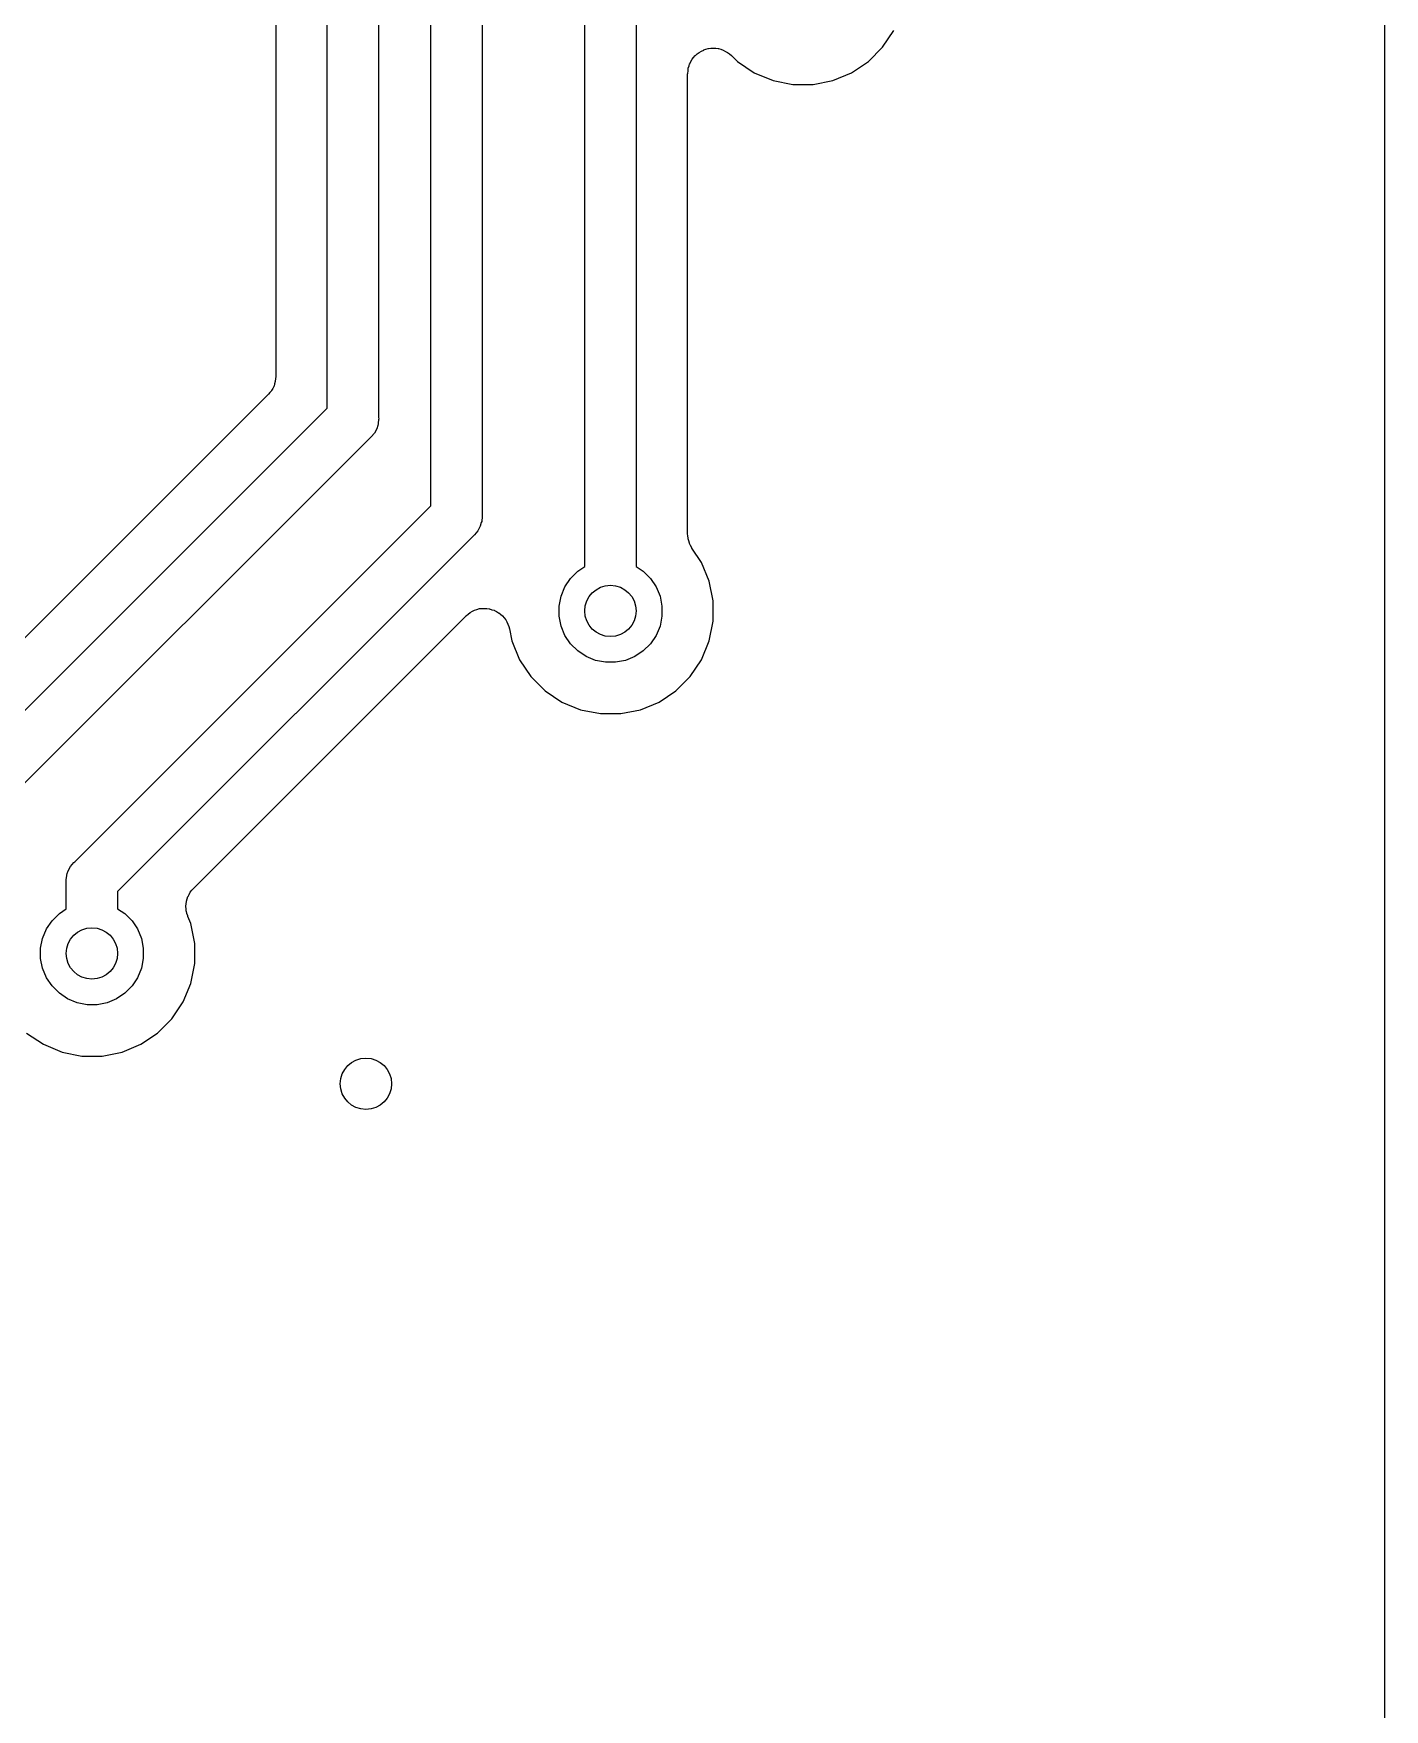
# Model space of a CAD drawing. Extents: x 49 to 143, y -158 to -38.
# Drawn here: x 137.64 to 142.9, y -129.56 to -123.04 of the extents above; entities that cross this region are included whole.
import ezdxf

# ---------------------------------------------------------------- set-up
doc = ezdxf.new("R2010")
doc.units = 0
doc.layers.add('BLACK', color=7, linetype='CONTINUOUS')

msp = doc.modelspace()

# ---------------------------------------------------------------- linework, layer by layer
at = {"layer": 'BLACK', "linetype": 'CONTINUOUS'}
for p, q in [((142.904, -38.2115), (142.904, -147.211)), ((139.39, -119.914), (139.39, -124.912)), ((139.19, -124.876), (139.19, -119.95)), ((139.79, -125.112), (139.79, -119.985)), ((139.99, -119.948), (139.99, -125.112)), ((138.787, -124.495), (138.787, -120.113)), ((138.987, -120.076), (138.987, -124.531)), ((138.587, -120.237), (138.587, -124.371)), ((140.95, -123.089), (140.994, -123.024)), ((140.203, -123.144), (140.208, -123.136)), ((140.208, -123.136), (140.214, -123.129)), ((140.208, -123.136), (140.208, -123.136)), ((140.208, -123.136), (140.208, -123.136)), ((140.214, -123.129), (140.22, -123.121)), ((140.22, -123.121), (140.22, -123.121)), ((140.22, -123.121), (140.221, -123.121)), ((140.221, -123.121), (140.228, -123.115)), ((140.228, -123.115), (140.235, -123.109)), ((140.235, -123.109), (140.236, -123.109)), ((140.236, -123.109), (140.244, -123.104)), ((140.236, -123.109), (140.236, -123.109)), ((140.244, -123.104), (140.253, -123.1)), ((140.253, -123.099), (140.262, -123.097)), ((140.253, -123.1), (140.253, -123.099)), ((140.253, -123.1), (140.253, -123.1)), ((140.262, -123.097), (140.271, -123.094)), ((140.271, -123.094), (140.272, -123.094)), ((140.272, -123.094), (140.281, -123.093)), ((140.272, -123.094), (140.272, -123.094)), ((140.281, -123.093), (140.291, -123.092)), ((140.291, -123.092), (140.291, -123.092)), ((140.291, -123.092), (140.291, -123.092)), ((140.291, -123.092), (140.301, -123.093)), ((140.301, -123.093), (140.31, -123.094)), ((140.31, -123.094), (140.31, -123.094)), ((140.31, -123.094), (140.311, -123.094)), ((140.311, -123.094), (140.32, -123.097)), ((140.32, -123.097), (140.329, -123.1)), ((140.329, -123.1), (140.329, -123.1)), ((140.329, -123.1), (140.329, -123.1)), ((140.329, -123.1), (140.338, -123.105)), ((140.338, -123.105), (140.346, -123.109)), ((140.346, -123.109), (140.346, -123.109)), ((140.346, -123.109), (140.346, -123.109)), ((140.346, -123.109), (140.354, -123.115)), ((140.354, -123.115), (140.361, -123.121)), ((140.361, -123.121), (140.385, -123.145)), ((140.895, -123.145), (140.95, -123.089)), ((140.19, -123.192), (140.191, -123.191)), ((140.19, -124.984), (140.19, -123.192)), ((140.191, -123.191), (140.192, -123.181)), ((140.191, -123.191), (140.191, -123.191)), ((140.191, -123.191), (140.191, -123.191)), ((140.191, -123.191), (140.191, -123.191)), ((140.192, -123.181), (140.193, -123.172)), ((140.193, -123.171), (140.196, -123.162)), ((140.193, -123.172), (140.193, -123.171)), ((140.193, -123.172), (140.193, -123.172)), ((140.196, -123.162), (140.198, -123.153)), ((140.198, -123.153), (140.199, -123.153)), ((140.199, -123.153), (140.203, -123.144)), ((140.199, -123.153), (140.199, -123.153)), ((140.385, -123.145), (140.45, -123.189)), ((140.45, -123.189), (140.523, -123.219)), ((140.756, -123.219), (140.829, -123.189)), ((140.829, -123.189), (140.895, -123.145)), ((140.523, -123.219), (140.6, -123.234)), ((140.6, -123.234), (140.679, -123.234)), ((140.679, -123.234), (140.756, -123.219)), ((138.587, -124.372), (138.586, -124.381)), ((138.587, -124.371), (138.587, -124.371)), ((138.587, -124.371), (138.587, -124.371)), ((138.587, -124.371), (138.587, -124.371)), ((138.587, -124.371), (138.587, -124.372)), ((138.558, -124.441), (136.074, -126.925)), ((138.564, -124.434), (138.558, -124.441)), ((138.57, -124.427), (138.564, -124.434)), ((138.575, -124.418), (138.57, -124.426)), ((138.57, -124.426), (138.57, -124.427)), ((138.57, -124.427), (138.57, -124.427)), ((138.579, -124.41), (138.575, -124.418)), ((138.58, -124.409), (138.579, -124.409)), ((138.579, -124.409), (138.579, -124.41)), ((138.582, -124.4), (138.58, -124.409)), ((138.585, -124.391), (138.582, -124.4)), ((138.586, -124.381), (138.585, -124.39)), ((138.585, -124.39), (138.585, -124.391)), ((138.585, -124.391), (138.585, -124.391)), ((136.052, -127.23), (138.787, -124.495)), ((138.984, -124.562), (138.98, -124.575)), ((138.986, -124.556), (138.984, -124.562)), ((138.987, -124.541), (138.986, -124.552)), ((138.986, -124.552), (138.986, -124.556)), ((138.987, -124.531), (138.988, -124.536)), ((138.988, -124.536), (138.987, -124.541)), ((138.987, -124.541), (138.987, -124.541)), ((138.954, -124.61), (136.167, -127.397)), ((138.958, -124.607), (138.954, -124.61)), ((138.971, -124.592), (138.958, -124.607)), ((138.98, -124.575), (138.971, -124.592)), ((137.804, -126.262), (139.19, -124.876)), ((139.383, -124.955), (139.374, -124.973)), ((139.387, -124.941), (139.383, -124.955)), ((139.389, -124.937), (139.387, -124.941)), ((139.39, -124.922), (139.389, -124.931)), ((139.389, -124.931), (139.389, -124.937)), ((139.39, -124.912), (139.391, -124.917)), ((139.391, -124.917), (139.39, -124.922)), ((139.39, -124.922), (139.39, -124.922)), ((139.358, -124.991), (137.971, -126.378)), ((139.361, -124.988), (139.358, -124.991)), ((139.374, -124.973), (139.361, -124.988)), ((140.191, -124.993), (140.19, -124.984)), ((140.192, -125.002), (140.191, -124.993)), ((140.192, -125.003), (140.192, -125.002)), ((140.192, -125.004), (140.192, -125.003)), ((140.195, -125.012), (140.192, -125.004)), ((140.198, -125.021), (140.195, -125.012)), ((140.198, -125.022), (140.198, -125.021)), ((140.202, -125.03), (140.198, -125.022)), ((140.198, -125.022), (140.198, -125.022)), ((140.207, -125.039), (140.202, -125.03)), ((140.207, -125.04), (140.207, -125.039)), ((140.207, -125.039), (140.207, -125.039)), ((140.245, -125.096), (140.207, -125.04)), ((140.207, -125.04), (140.207, -125.04)), ((140.207, -125.04), (140.207, -125.04)), ((139.713, -125.191), (139.735, -125.158)), ((139.735, -125.158), (139.763, -125.13)), ((139.763, -125.13), (139.79, -125.112)), ((139.99, -125.112), (140.018, -125.13)), ((140.018, -125.13), (140.046, -125.158)), ((140.046, -125.158), (140.068, -125.191)), ((140.275, -125.169), (140.245, -125.096)), ((139.698, -125.227), (139.713, -125.191)), ((140.068, -125.191), (140.083, -125.227)), ((140.29, -125.246), (140.275, -125.169)), ((139.336, -125.297), (139.344, -125.291)), ((139.344, -125.291), (139.353, -125.286)), ((139.344, -125.291), (139.344, -125.291)), ((139.344, -125.291), (139.344, -125.291)), ((139.353, -125.286), (139.361, -125.282)), ((139.361, -125.282), (139.37, -125.279)), ((139.361, -125.282), (139.361, -125.282)), ((139.361, -125.282), (139.361, -125.282)), ((139.37, -125.279), (139.38, -125.276)), ((139.38, -125.276), (139.38, -125.276)), ((139.38, -125.276), (139.38, -125.276)), ((139.38, -125.276), (139.389, -125.276)), ((139.389, -125.276), (139.399, -125.275)), ((139.399, -125.275), (139.399, -125.275)), ((139.399, -125.275), (139.399, -125.275)), ((139.399, -125.275), (139.409, -125.276)), ((139.409, -125.276), (139.418, -125.277)), ((139.418, -125.277), (139.419, -125.277)), ((139.419, -125.277), (139.419, -125.277)), ((139.419, -125.277), (139.428, -125.28)), ((139.428, -125.28), (139.437, -125.282)), ((139.437, -125.282), (139.437, -125.282)), ((139.437, -125.282), (139.438, -125.283)), ((139.438, -125.283), (139.446, -125.287)), ((139.446, -125.287), (139.454, -125.292)), ((139.69, -125.266), (139.698, -125.227)), ((139.69, -125.305), (139.69, -125.266)), ((140.083, -125.227), (140.09, -125.266)), ((140.09, -125.266), (140.09, -125.305)), ((140.29, -125.325), (140.29, -125.246)), ((138.266, -126.366), (139.328, -125.304)), ((139.328, -125.304), (139.328, -125.303)), ((139.328, -125.303), (139.328, -125.303)), ((139.328, -125.303), (139.328, -125.303)), ((139.328, -125.303), (139.329, -125.303)), ((139.329, -125.303), (139.336, -125.297)), ((139.454, -125.292), (139.454, -125.292)), ((139.454, -125.292), (139.455, -125.292)), ((139.455, -125.292), (139.462, -125.298)), ((139.462, -125.298), (139.469, -125.304)), ((139.469, -125.304), (139.469, -125.304)), ((139.469, -125.304), (139.47, -125.304)), ((139.47, -125.304), (139.476, -125.312)), ((139.476, -125.312), (139.482, -125.319)), ((139.482, -125.319), (139.482, -125.319)), ((139.482, -125.319), (139.482, -125.32)), ((139.482, -125.32), (139.486, -125.328)), ((139.486, -125.328), (139.491, -125.336)), ((139.491, -125.336), (139.491, -125.337)), ((139.491, -125.337), (139.491, -125.337)), ((139.491, -125.337), (139.494, -125.346)), ((139.494, -125.346), (139.497, -125.355)), ((139.497, -125.355), (139.506, -125.402)), ((139.698, -125.344), (139.69, -125.305)), ((139.713, -125.38), (139.698, -125.344)), ((140.083, -125.344), (140.068, -125.38)), ((140.09, -125.305), (140.083, -125.344)), ((140.275, -125.402), (140.29, -125.325)), ((139.506, -125.402), (139.536, -125.475)), ((139.735, -125.413), (139.713, -125.38)), ((139.763, -125.441), (139.735, -125.413)), ((140.046, -125.413), (140.018, -125.441)), ((140.068, -125.38), (140.046, -125.413)), ((140.245, -125.475), (140.275, -125.402)), ((139.536, -125.475), (139.58, -125.54)), ((139.796, -125.463), (139.763, -125.441)), ((139.832, -125.478), (139.796, -125.463)), ((139.871, -125.485), (139.832, -125.478)), ((139.91, -125.485), (139.871, -125.485)), ((139.949, -125.478), (139.91, -125.485)), ((139.985, -125.463), (139.949, -125.478)), ((140.018, -125.441), (139.985, -125.463)), ((140.201, -125.54), (140.245, -125.475)), ((139.58, -125.54), (139.636, -125.596)), ((140.145, -125.596), (140.201, -125.54)), ((139.636, -125.596), (139.701, -125.64)), ((140.08, -125.64), (140.145, -125.596)), ((139.701, -125.64), (139.774, -125.67)), ((139.774, -125.67), (139.851, -125.685)), ((139.93, -125.685), (140.007, -125.67)), ((140.007, -125.67), (140.08, -125.64)), ((139.851, -125.685), (139.93, -125.685)), ((137.788, -126.28), (137.8, -126.265)), ((137.8, -126.265), (137.804, -126.262)), ((137.771, -126.331), (137.773, -126.317)), ((137.771, -126.336), (137.771, -126.331)), ((137.771, -126.331), (137.771, -126.331)), ((137.771, -126.341), (137.771, -126.336)), ((137.773, -126.314), (137.775, -126.308)), ((137.773, -126.317), (137.773, -126.314)), ((137.775, -126.308), (137.778, -126.298)), ((137.778, -126.298), (137.788, -126.28)), ((137.771, -126.445), (137.771, -126.341)), ((137.971, -126.378), (137.971, -126.445)), ((138.242, -126.407), (138.244, -126.398)), ((138.244, -126.398), (138.245, -126.397)), ((138.245, -126.397), (138.249, -126.389)), ((138.245, -126.397), (138.245, -126.397)), ((138.249, -126.389), (138.254, -126.381)), ((138.254, -126.38), (138.26, -126.373)), ((138.254, -126.381), (138.254, -126.38)), ((138.254, -126.38), (138.254, -126.38)), ((138.26, -126.373), (138.266, -126.366)), ((137.716, -126.492), (137.744, -126.464)), ((137.744, -126.464), (137.771, -126.445)), ((137.971, -126.445), (137.999, -126.464)), ((137.999, -126.464), (138.027, -126.492)), ((138.237, -126.435), (138.238, -126.426)), ((138.237, -126.436), (138.237, -126.435)), ((138.238, -126.445), (138.237, -126.436)), ((138.237, -126.436), (138.237, -126.436)), ((138.238, -126.426), (138.239, -126.417)), ((138.238, -126.455), (138.238, -126.445)), ((138.239, -126.455), (138.238, -126.455)), ((138.239, -126.416), (138.242, -126.407)), ((138.239, -126.417), (138.239, -126.416)), ((138.239, -126.416), (138.239, -126.416)), ((138.241, -126.464), (138.239, -126.455)), ((138.239, -126.455), (138.239, -126.455)), ((138.244, -126.473), (138.241, -126.464)), ((137.679, -126.561), (137.694, -126.524)), ((137.694, -126.524), (137.716, -126.492)), ((138.027, -126.492), (138.048, -126.524)), ((138.048, -126.524), (138.064, -126.561)), ((138.244, -126.474), (138.244, -126.473)), ((138.244, -126.475), (138.244, -126.474)), ((138.244, -126.474), (138.244, -126.474)), ((138.244, -126.474), (138.244, -126.474)), ((138.256, -126.502), (138.244, -126.475)), ((138.271, -126.58), (138.256, -126.502)), ((137.671, -126.599), (137.679, -126.561)), ((138.064, -126.561), (138.071, -126.599)), ((138.271, -126.658), (138.271, -126.58)), ((137.671, -126.639), (137.671, -126.599)), ((137.679, -126.677), (137.671, -126.639)), ((138.071, -126.639), (138.064, -126.677)), ((138.071, -126.599), (138.071, -126.639)), ((138.256, -126.736), (138.271, -126.658)), ((137.694, -126.714), (137.679, -126.677)), ((137.716, -126.746), (137.694, -126.714)), ((138.048, -126.714), (138.027, -126.746)), ((138.064, -126.677), (138.048, -126.714)), ((137.744, -126.774), (137.716, -126.746)), ((137.776, -126.796), (137.744, -126.774)), ((137.999, -126.774), (137.966, -126.796)), ((138.027, -126.746), (137.999, -126.774)), ((138.226, -126.808), (138.256, -126.736)), ((137.813, -126.811), (137.776, -126.796)), ((137.852, -126.819), (137.813, -126.811)), ((137.891, -126.819), (137.852, -126.819)), ((137.93, -126.811), (137.891, -126.819)), ((137.966, -126.796), (137.93, -126.811)), ((138.182, -126.874), (138.226, -126.808)), ((138.126, -126.93), (138.182, -126.874)), ((137.616, -126.93), (137.682, -126.973)), ((137.682, -126.973), (137.755, -127.004)), ((137.988, -127.004), (138.061, -126.973)), ((138.061, -126.973), (138.126, -126.93)), ((137.755, -127.004), (137.832, -127.019)), ((137.832, -127.019), (137.911, -127.019)), ((137.911, -127.019), (137.988, -127.004))]:
    msp.add_line(p, q, dxfattribs=at)
at = {"layer": 'BLACK'}
for centre in [(139.89, -125.285), (137.871, -126.619), (138.938, -127.127)]:
    msp.add_circle(centre, 0.1, dxfattribs=at)

doc.saveas('drawing.dxf')
